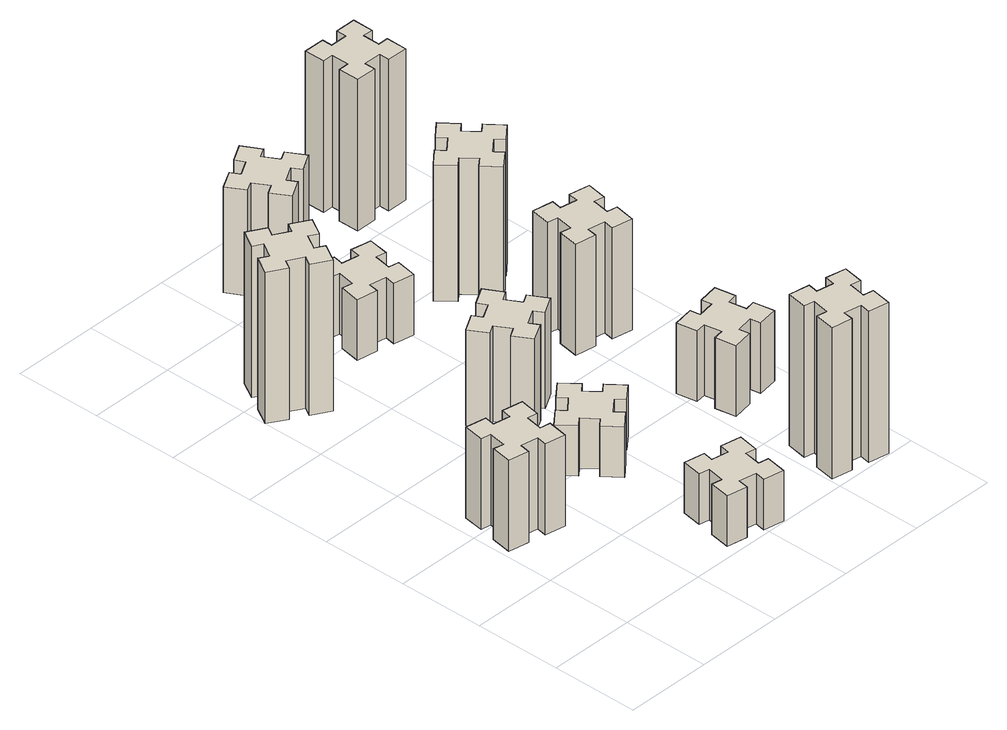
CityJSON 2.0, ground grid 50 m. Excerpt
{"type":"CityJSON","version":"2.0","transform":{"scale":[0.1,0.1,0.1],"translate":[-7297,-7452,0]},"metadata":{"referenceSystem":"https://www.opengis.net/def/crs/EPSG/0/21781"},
"CityObjects":{
"building1":{"type":"Building","attributes":{"class":"1000","function":"1000","usage":"1000","yearOfConstruction":2016,"roofType":"1000","measuredHeight":54,"storeysAboveGround":30,"storeysBelowGround":0},"geometry":[{"type":"Solid","lod":"1","boundaries":[[[[0,1,2,3,4,5,6,7,8,9,10,11,12,13,14,15,16,17,18,19]],[[17,16,20,21]],[[16,15,22,20]],[[15,14,23,22]],[[14,13,24,23]],[[13,12,25,24]],[[12,11,26,25]],[[11,10,27,26]],[[10,9,28,27]],[[9,8,29,28]],[[8,7,30,29]],[[7,6,31,30]],[[6,5,32,31]],[[5,4,33,32]],[[4,3,34,33]],[[3,2,35,34]],[[2,1,36,35]],[[1,0,37,36]],[[0,19,38,37]],[[19,18,39,38]],[[18,17,21,39]],[[24,25,26,27,28,29,30,31,32,33,34,35,36,37,38,39,21,20,22,23]]]]}]},
"building2":{"type":"Building","attributes":{"class":"1000","function":"1000","usage":"1000","yearOfConstruction":2016,"roofType":"1000","measuredHeight":90,"storeysAboveGround":30,"storeysBelowGround":0},"geometry":[{"type":"Solid","lod":"1","boundaries":[[[[40,41,42,43,44,45,46,47,48,49,50,51,52,53,54,55,56,57,58,59]],[[57,56,60,61]],[[56,55,62,60]],[[55,54,63,62]],[[54,53,64,63]],[[53,52,65,64]],[[52,51,66,65]],[[51,50,67,66]],[[50,49,68,67]],[[49,48,69,68]],[[48,47,70,69]],[[47,46,71,70]],[[46,45,72,71]],[[45,44,73,72]],[[44,43,74,73]],[[43,42,75,74]],[[42,41,76,75]],[[41,40,77,76]],[[40,59,78,77]],[[59,58,79,78]],[[58,57,61,79]],[[64,65,66,67,68,69,70,71,72,73,74,75,76,77,78,79,61,60,62,63]]]]}]},
"building3":{"type":"Building","attributes":{"class":"1000","function":"1000","usage":"1000","yearOfConstruction":2016,"roofType":"1000","measuredHeight":30,"storeysAboveGround":30,"storeysBelowGround":0},"geometry":[{"type":"Solid","lod":"1","boundaries":[[[[80,81,82,83,84,85,86,87,88,89,90,91,92,93,94,95,96,97,98,99]],[[97,96,100,101]],[[96,95,102,100]],[[95,94,103,102]],[[94,93,104,103]],[[93,92,105,104]],[[92,91,106,105]],[[91,90,107,106]],[[90,89,108,107]],[[89,88,109,108]],[[88,87,110,109]],[[87,86,111,110]],[[86,85,112,111]],[[85,84,113,112]],[[84,83,114,113]],[[83,82,115,114]],[[82,81,116,115]],[[81,80,117,116]],[[80,99,118,117]],[[99,98,119,118]],[[98,97,101,119]],[[104,105,106,107,108,109,110,111,112,113,114,115,116,117,118,119,101,100,102,103]]]]}]},
"building4":{"type":"Building","attributes":{"class":"1000","function":"1000","usage":"1000","yearOfConstruction":2016,"roofType":"1000","measuredHeight":30,"storeysAboveGround":30,"storeysBelowGround":0},"geometry":[{"type":"Solid","lod":"1","boundaries":[[[[120,121,122,123,124,125,126,127,128,129,130,131,132,133,134,135,136,137,138,139]],[[137,136,140,141]],[[136,135,142,140]],[[135,134,143,142]],[[134,133,144,143]],[[133,132,145,144]],[[132,131,146,145]],[[131,130,147,146]],[[130,129,148,147]],[[129,128,149,148]],[[128,127,150,149]],[[127,126,151,150]],[[126,125,152,151]],[[125,124,153,152]],[[124,123,154,153]],[[123,122,155,154]],[[122,121,156,155]],[[121,120,157,156]],[[120,139,158,157]],[[139,138,159,158]],[[138,137,141,159]],[[144,145,146,147,148,149,150,151,152,153,154,155,156,157,158,159,141,140,142,143]]]]}]},
"building5":{"type":"Building","attributes":{"class":"1000","function":"1000","usage":"1000","yearOfConstruction":2016,"roofType":"1000","measuredHeight":57,"storeysAboveGround":30,"storeysBelowGround":0},"geometry":[{"type":"Solid","lod":"1","boundaries":[[[[160,161,162,163,164,165,166,167,168,169,170,171,172,173,174,175,176,177,178,179]],[[177,176,180,181]],[[176,175,182,180]],[[175,174,183,182]],[[174,173,184,183]],[[173,172,185,184]],[[172,171,186,185]],[[171,170,187,186]],[[170,169,188,187]],[[169,168,189,188]],[[168,167,190,189]],[[167,166,191,190]],[[166,165,192,191]],[[165,164,193,192]],[[164,163,194,193]],[[163,162,195,194]],[[162,161,196,195]],[[161,160,197,196]],[[160,179,198,197]],[[179,178,199,198]],[[178,177,181,199]],[[184,185,186,187,188,189,190,191,192,193,194,195,196,197,198,199,181,180,182,183]]]]}]},
"building6":{"type":"Building","attributes":{"class":"1000","function":"1000","usage":"1000","yearOfConstruction":2016,"roofType":"1000","measuredHeight":36,"storeysAboveGround":30,"storeysBelowGround":0},"geometry":[{"type":"Solid","lod":"1","boundaries":[[[[200,201,202,203,204,205,206,207,208,209,210,211,212,213,214,215,216,217,218,219]],[[217,216,220,221]],[[216,215,222,220]],[[215,214,223,222]],[[214,213,224,223]],[[213,212,225,224]],[[212,211,226,225]],[[211,210,227,226]],[[210,209,228,227]],[[209,208,229,228]],[[208,207,230,229]],[[207,206,231,230]],[[206,205,232,231]],[[205,204,233,232]],[[204,203,234,233]],[[203,202,235,234]],[[202,201,236,235]],[[201,200,237,236]],[[200,219,238,237]],[[219,218,239,238]],[[218,217,221,239]],[[224,225,226,227,228,229,230,231,232,233,234,235,236,237,238,239,221,220,222,223]]]]}]},
"building7":{"type":"Building","attributes":{"class":"1000","function":"1000","usage":"1000","yearOfConstruction":2016,"roofType":"1000","measuredHeight":90,"storeysAboveGround":30,"storeysBelowGround":0},"geometry":[{"type":"Solid","lod":"1","boundaries":[[[[240,241,242,243,244,245,246,247,248,249,250,251,252,253,254,255,256,257,258,259]],[[257,256,260,261]],[[256,255,262,260]],[[255,254,263,262]],[[254,253,264,263]],[[253,252,265,264]],[[252,251,266,265]],[[251,250,267,266]],[[250,249,268,267]],[[249,248,269,268]],[[248,247,270,269]],[[247,246,271,270]],[[246,245,272,271]],[[245,244,273,272]],[[244,243,274,273]],[[243,242,275,274]],[[242,241,276,275]],[[241,240,277,276]],[[240,259,278,277]],[[259,258,279,278]],[[258,257,261,279]],[[264,265,266,267,268,269,270,271,272,273,274,275,276,277,278,279,261,260,262,263]]]]}]},
"building8":{"type":"Building","attributes":{"class":"1000","function":"1000","usage":"1000","yearOfConstruction":2016,"roofType":"1000","measuredHeight":63,"storeysAboveGround":30,"storeysBelowGround":0},"geometry":[{"type":"Solid","lod":"1","boundaries":[[[[280,281,282,283,284,285,286,287,288,289,290,291,292,293,294,295,296,297,298,299]],[[297,296,300,301]],[[296,295,302,300]],[[295,294,303,302]],[[294,293,304,303]],[[293,292,305,304]],[[292,291,306,305]],[[291,290,307,306]],[[290,289,308,307]],[[289,288,309,308]],[[288,287,310,309]],[[287,286,311,310]],[[286,285,312,311]],[[285,284,313,312]],[[284,283,314,313]],[[283,282,315,314]],[[282,281,316,315]],[[281,280,317,316]],[[280,299,318,317]],[[299,298,319,318]],[[298,297,301,319]],[[304,305,306,307,308,309,310,311,312,313,314,315,316,317,318,319,301,300,302,303]]]]}]},
"building9":{"type":"Building","attributes":{"class":"1000","function":"1000","usage":"1000","yearOfConstruction":2016,"roofType":"1000","measuredHeight":42,"storeysAboveGround":30,"storeysBelowGround":0},"geometry":[{"type":"Solid","lod":"1","boundaries":[[[[320,321,322,323,324,325,326,327,328,329,330,331,332,333,334,335,336,337,338,339]],[[337,336,340,341]],[[336,335,342,340]],[[335,334,343,342]],[[334,333,344,343]],[[333,332,345,344]],[[332,331,346,345]],[[331,330,347,346]],[[330,329,348,347]],[[329,328,349,348]],[[328,327,350,349]],[[327,326,351,350]],[[326,325,352,351]],[[325,324,353,352]],[[324,323,354,353]],[[323,322,355,354]],[[322,321,356,355]],[[321,320,357,356]],[[320,339,358,357]],[[339,338,359,358]],[[338,337,341,359]],[[344,345,346,347,348,349,350,351,352,353,354,355,356,357,358,359,341,340,342,343]]]]}]},
"building10":{"type":"Building","attributes":{"class":"1000","function":"1000","usage":"1000","yearOfConstruction":2016,"roofType":"1000","measuredHeight":66,"storeysAboveGround":30,"storeysBelowGround":0},"geometry":[{"type":"Solid","lod":"1","boundaries":[[[[360,361,362,363,364,365,366,367,368,369,370,371,372,373,374,375,376,377,378,379]],[[377,376,380,381]],[[376,375,382,380]],[[375,374,383,382]],[[374,373,384,383]],[[373,372,385,384]],[[372,371,386,385]],[[371,370,387,386]],[[370,369,388,387]],[[369,368,389,388]],[[368,367,390,389]],[[367,366,391,390]],[[366,365,392,391]],[[365,364,393,392]],[[364,363,394,393]],[[363,362,395,394]],[[362,361,396,395]],[[361,360,397,396]],[[360,379,398,397]],[[379,378,399,398]],[[378,377,381,399]],[[384,385,386,387,388,389,390,391,392,393,394,395,396,397,398,399,381,380,382,383]]]]}]},
"building11":{"type":"Building","attributes":{"class":"1000","function":"1000","usage":"1000","yearOfConstruction":2016,"roofType":"1000","measuredHeight":81,"storeysAboveGround":30,"storeysBelowGround":0},"geometry":[{"type":"Solid","lod":"1","boundaries":[[[[400,401,402,403,404,405,406,407,408,409,410,411,412,413,414,415,416,417,418,419]],[[417,416,420,421]],[[416,415,422,420]],[[415,414,423,422]],[[414,413,424,423]],[[413,412,425,424]],[[412,411,426,425]],[[411,410,427,426]],[[410,409,428,427]],[[409,408,429,428]],[[408,407,430,429]],[[407,406,431,430]],[[406,405,432,431]],[[405,404,433,432]],[[404,403,434,433]],[[403,402,435,434]],[[402,401,436,435]],[[401,400,437,436]],[[400,419,438,437]],[[419,418,439,438]],[[418,417,421,439]],[[424,425,426,427,428,429,430,431,432,433,434,435,436,437,438,439,421,420,422,423]]]]}]},
"building12":{"type":"Building","attributes":{"class":"1000","function":"1000","usage":"1000","yearOfConstruction":2016,"roofType":"1000","measuredHeight":90,"storeysAboveGround":30,"storeysBelowGround":0},"geometry":[{"type":"Solid","lod":"1","boundaries":[[[[440,441,442,443,444,445,446,447,448,449,450,451,452,453,454,455,456,457,458,459]],[[457,456,460,461]],[[456,455,462,460]],[[455,454,463,462]],[[454,453,464,463]],[[453,452,465,464]],[[452,451,466,465]],[[451,450,467,466]],[[450,449,468,467]],[[449,448,469,468]],[[448,447,470,469]],[[447,446,471,470]],[[446,445,472,471]],[[445,444,473,472]],[[444,443,474,473]],[[443,442,475,474]],[[442,441,476,475]],[[441,440,477,476]],[[440,459,478,477]],[[459,458,479,478]],[[458,457,461,479]],[[464,465,466,467,468,469,470,471,472,473,474,475,476,477,478,479,461,460,462,463]]]]}]}
},
"vertices":[
[335,877,0],[352,975,0],[411,965,0],[432,1083,0],[314,1104,0],[304,1045,0],[205,1062,0],[216,1121,0],[97,1142,0],[77,1024,0],[136,1014,0],[118,915,0],[59,926,0],[38,807,0],[157,787,0],[167,846,0],[265,828,0],[255,769,0],[373,748,0],[394,867,0],[265,828,540],[255,769,540],[167,846,540],[157,787,540],[38,807,540],[59,926,540],[118,915,540],[136,1014,540],[77,1024,540],[97,1142,540],[216,1121,540],[205,1062,540],[304,1045,540],[314,1104,540],[432,1083,540],[411,965,540],[352,975,540],[335,877,540],[394,867,540],[373,748,540],
[306,2327,0],[356,2414,0],[408,2384,0],[468,2488,0],[364,2548,0],[334,2496,0],[247,2546,0],[277,2598,0],[173,2658,0],[113,2554,0],[165,2524,0],[115,2437,0],[63,2467,0],[3,2363,0],[107,2303,0],[137,2355,0],[224,2305,0],[194,2253,0],[298,2193,0],[358,2297,0],[224,2305,900],[194,2253,900],[137,2355,900],[107,2303,900],[3,2363,900],[63,2467,900],[115,2437,900],[165,2524,900],[113,2554,900],[173,2658,900],[277,2598,900],[247,2546,900],[334,2496,900],[364,2548,900],[468,2488,900],[408,2384,900],[356,2414,900],[306,2327,900],[358,2297,900],[298,2193,900],
[876,274,0],[858,175,0],[799,186,0],[778,67,0],[897,47,0],[907,106,0],[1005,88,0],[995,29,0],[1113,8,0],[1134,127,0],[1075,137,0],[1092,235,0],[1151,225,0],[1172,343,0],[1054,364,0],[1044,305,0],[945,322,0],[956,381,0],[837,402,0],[817,284,0],[945,322,300],[956,381,300],[1044,305,300],[1054,364,300],[1172,343,300],[1151,225,300],[1092,235,300],[1075,137,300],[1134,127,300],[1113,8,300],[995,29,300],[1005,88,300],[907,106,300],[897,47,300],[778,67,300],[799,186,300],[858,175,300],[876,274,300],[817,284,300],[837,402,300],
[908,929,0],[984,993,0],[1023,947,0],[1115,1024,0],[1038,1116,0],[992,1078,0],[927,1154,0],[973,1193,0],[896,1285,0],[804,1208,0],[843,1162,0],[766,1097,0],[728,1143,0],[636,1066,0],[713,974,0],[759,1013,0],[823,936,0],[777,898,0],[854,806,0],[946,883,0],[823,936,300],[777,898,300],[759,1013,300],[713,974,300],[636,1066,300],[728,1143,300],[766,1097,300],[843,1162,300],[804,1208,300],[896,1285,300],[973,1193,300],[927,1154,300],[992,1078,300],[1038,1116,300],[1115,1024,300],[1023,947,300],[984,993,300],[908,929,300],[946,883,300],[854,806,300],
[755,1574,0],[805,1487,0],[753,1457,0],[813,1353,0],[917,1413,0],[887,1465,0],[974,1515,0],[1004,1463,0],[1108,1523,0],[1048,1627,0],[996,1597,0],[946,1684,0],[998,1714,0],[938,1818,0],[834,1758,0],[864,1706,0],[777,1656,0],[747,1708,0],[643,1648,0],[703,1544,0],[777,1656,570],[747,1708,570],[864,1706,570],[834,1758,570],[938,1818,570],[998,1714,570],[946,1684,570],[996,1597,570],[1048,1627,570],[1108,1523,570],[1004,1463,570],[974,1515,570],[887,1465,570],[917,1413,570],[813,1353,570],[753,1457,570],[805,1487,570],[755,1574,570],[703,1544,570],[643,1648,570],
[944,2625,0],[845,2642,0],[856,2701,0],[737,2722,0],[717,2604,0],[776,2594,0],[758,2495,0],[699,2506,0],[678,2387,0],[797,2367,0],[807,2426,0],[905,2408,0],[895,2349,0],[1013,2328,0],[1034,2447,0],[975,2457,0],[992,2555,0],[1051,2545,0],[1072,2663,0],[954,2684,0],[992,2555,360],[1051,2545,360],[975,2457,360],[1034,2447,360],[1013,2328,360],[895,2349,360],[905,2408,360],[807,2426,360],[797,2367,360],[678,2387,360],[699,2506,360],[758,2495,360],[776,2594,360],[717,2604,360],[737,2722,360],[856,2701,360],[845,2642,360],[944,2625,360],[954,2684,360],[1072,2663,360],
[1784,305,0],[1685,322,0],[1696,381,0],[1577,402,0],[1557,284,0],[1616,274,0],[1598,175,0],[1539,186,0],[1518,67,0],[1637,47,0],[1647,106,0],[1745,88,0],[1735,29,0],[1853,8,0],[1874,127,0],[1815,137,0],[1832,235,0],[1891,225,0],[1912,343,0],[1794,364,0],[1832,235,900],[1891,225,900],[1815,137,900],[1874,127,900],[1853,8,900],[1735,29,900],[1745,88,900],[1647,106,900],[1637,47,900],[1518,67,900],[1539,186,900],[1598,175,900],[1616,274,900],[1557,284,900],[1577,402,900],[1696,381,900],[1685,322,900],[1784,305,900],[1794,364,900],[1912,343,900],
[996,3177,0],[946,3264,0],[998,3294,0],[938,3398,0],[834,3338,0],[864,3286,0],[777,3236,0],[747,3288,0],[643,3228,0],[703,3124,0],[755,3154,0],[805,3067,0],[753,3037,0],[813,2933,0],[917,2993,0],[887,3045,0],[974,3095,0],[1004,3043,0],[1108,3103,0],[1048,3207,0],[974,3095,630],[1004,3043,630],[887,3045,630],[917,2993,630],[813,2933,630],[753,3037,630],[805,3067,630],[755,3154,630],[703,3124,630],[643,3228,630],[747,3288,630],[777,3236,630],[864,3286,630],[834,3338,630],[938,3398,630],[998,3294,630],[946,3264,630],[996,3177,630],[1048,3207,630],[1108,3103,630],
[1685,828,0],[1784,846,0],[1794,787,0],[1912,807,0],[1891,926,0],[1832,915,0],[1815,1014,0],[1874,1024,0],[1853,1142,0],[1735,1121,0],[1745,1062,0],[1647,1045,0],[1637,1104,0],[1518,1083,0],[1539,965,0],[1598,975,0],[1616,877,0],[1557,867,0],[1577,748,0],[1696,769,0],[1616,877,420],[1557,867,420],[1598,975,420],[1539,965,420],[1518,1083,420],[1637,1104,420],[1647,1045,420],[1745,1062,420],[1735,1121,420],[1853,1142,420],[1874,1024,420],[1815,1014,420],[1832,915,420],[1891,926,420],[1912,807,420],[1794,787,420],[1784,846,420],[1685,828,420],[1696,769,420],[1577,748,420],
[1547,1686,0],[1645,1668,0],[1635,1609,0],[1753,1588,0],[1774,1707,0],[1715,1717,0],[1732,1815,0],[1791,1805,0],[1812,1923,0],[1694,1944,0],[1684,1885,0],[1585,1902,0],[1596,1961,0],[1477,1982,0],[1457,1864,0],[1516,1854,0],[1498,1755,0],[1439,1766,0],[1418,1647,0],[1537,1627,0],[1498,1755,660],[1439,1766,660],[1516,1854,660],[1457,1864,660],[1477,1982,660],[1596,1961,660],[1585,1902,660],[1684,1885,660],[1694,1944,660],[1812,1923,660],[1791,1805,660],[1732,1815,660],[1715,1717,660],[1774,1707,660],[1753,1588,660],[1635,1609,660],[1645,1668,660],[1547,1686,660],[1537,1627,660],[1418,1647,660],
[1399,2393,0],[1463,2316,0],[1417,2278,0],[1494,2186,0],[1586,2263,0],[1548,2309,0],[1624,2373,0],[1663,2327,0],[1755,2404,0],[1678,2496,0],[1632,2458,0],[1567,2534,0],[1613,2573,0],[1536,2665,0],[1444,2588,0],[1483,2542,0],[1406,2477,0],[1368,2523,0],[1276,2446,0],[1353,2354,0],[1406,2477,810],[1368,2523,810],[1483,2542,810],[1444,2588,810],[1536,2665,810],[1613,2573,810],[1567,2534,810],[1632,2458,810],[1678,2496,810],[1755,2404,810],[1663,2327,810],[1624,2373,810],[1548,2309,810],[1586,2263,810],[1494,2186,810],[1417,2278,810],[1463,2316,810],[1399,2393,810],[1353,2354,810],[1276,2446,810],
[1565,3155,0],[1665,3155,0],[1665,3095,0],[1785,3095,0],[1785,3215,0],[1725,3215,0],[1725,3315,0],[1785,3315,0],[1785,3435,0],[1665,3435,0],[1665,3375,0],[1565,3375,0],[1565,3435,0],[1445,3435,0],[1445,3315,0],[1505,3315,0],[1505,3215,0],[1445,3215,0],[1445,3095,0],[1565,3095,0],[1505,3215,900],[1445,3215,900],[1505,3315,900],[1445,3315,900],[1445,3435,900],[1565,3435,900],[1565,3375,900],[1665,3375,900],[1665,3435,900],[1785,3435,900],[1785,3315,900],[1725,3315,900],[1725,3215,900],[1785,3215,900],[1785,3095,900],[1665,3095,900],[1665,3155,900],[1565,3155,900],[1565,3095,900],[1445,3095,900]
]}
